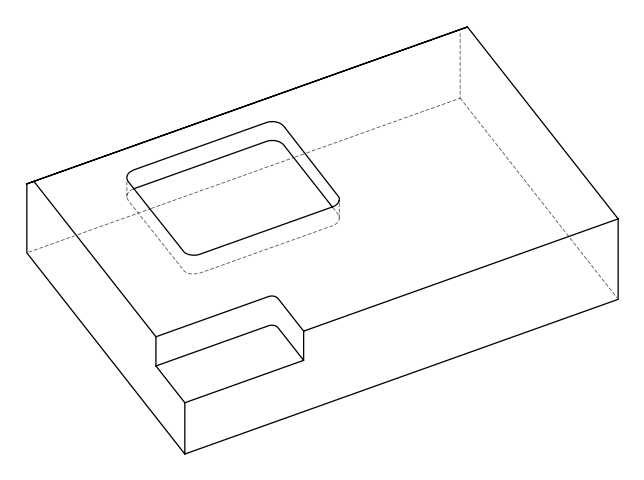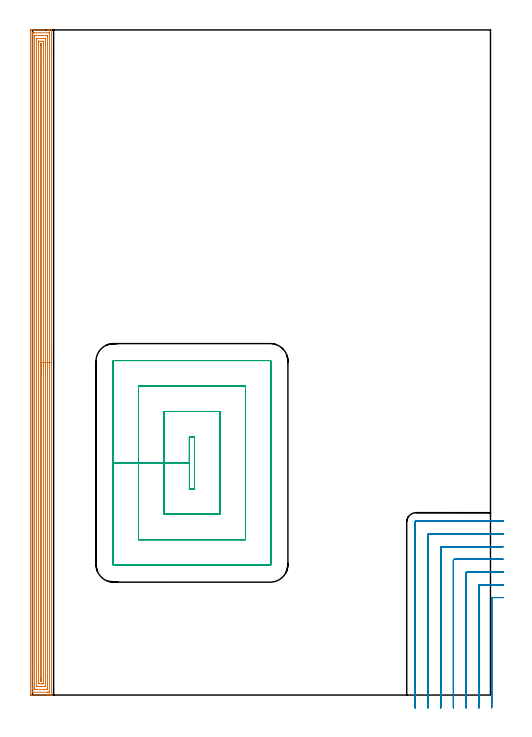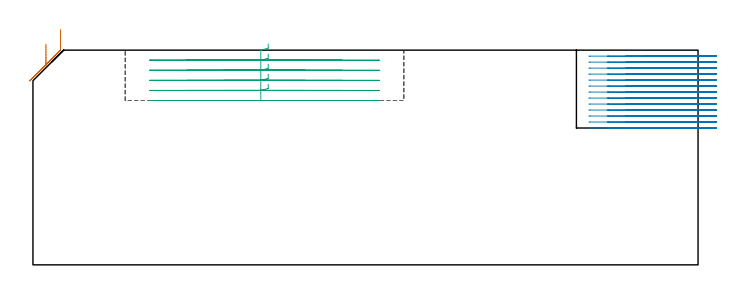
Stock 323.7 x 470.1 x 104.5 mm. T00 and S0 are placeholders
(PLAN: 3 operations, 2 tool changes, 63.9 min)
(1 AREA_MILL | FG_CHAMFER_SURFACE | UGT0205_001 | 22.78 min | 52160 mm3)
(2 MILL_CORNER_NOTCH_RECTANGULAR | CORNER_NOTCH_RECTANGULAR | NXT0201_011 | Follow Part, ap 3, ae 75% | 28.11 min | 288900 mm3)
(3 MILL_RECTANGULAR_POCKET | POCKET_RECTANGULAR_STRAIGHT | UGT0201_106 | Follow Part, ap 6, ae 75% | 13.04 min | 556913 mm3)
(TOOL UGT0205_001 | Chamfer Mill 20 x 3 x 45 deg. | D20 FL50 Z2)
(TOOL NXT0201_011 | ENDMILL 12mm [2P460-1200-NA 1630] | D12 FL38 Z6)
(TOOL UGT0201_106 | End Mill 24 mm | D24 FL25 Z2)
(OP 1 AREA_MILL)
G17 G21 G94 G90
T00 M6
G54
G17 G0 G90 X13.4 Y245.05 S1061 M3
G43 Z114.5 H0
G94 G1 Y245.012 Z113.628 F250.
Y244.898 Z112.763
Y244.709 Z111.912
Y244.447 Z111.08
Y244.113 Z110.274
Y243.71 Z109.5
Y243.242 Z108.764
Y242.71 Z108.072
Y242.121 Z107.429
Y241.478 Z106.839
Y240.786 Z106.308
Y240.05 Z105.84
Y239.276 Z105.437
Y238.47 Z105.103
Y237.638 Z104.841
Y236.787 Z104.652
Y235.922 Z104.538
Y235.05 Z104.5
Y0.168
X13.394 Y0.01 Z104.493
X13.086 Y0. Z104.185
X12.764 Z103.863
X12.103 Z103.198
X10.894 Z101.991
X10.345 Z101.439
X-0.808 Z90.289
X-1.082 Y0.001 Z90.015
X-1.292 Y0.004 Z89.805
X-1.492 Y0.01 Z89.605
X-1.496 Y0.194 Z89.602
X-1.499 Y0.614 Z89.601
Y469.486
X-1.496 Y469.906 Z89.602
X-1.492 Y470.09 Z89.606
X-1.082 Y470.095 Z90.015
X-0.478 Y470.1 Z90.62
X10.345 Z101.439
X10.894 Z101.991
X11.224 Z102.32
X11.773 Z102.869
X12.103 Z103.198
X13.087 Z104.186
X13.394 Y470.09 Z104.493
X13.4 Y469.932 Z104.5
Y235.05
X11.986 Z103.086
X11.985 Y2.521 Z103.085
X11.984 Y2.401 Z103.084
X11.979 Y2.023 Z103.079
X11.611 Y2.007 Z102.711
X11.224 Y2.003 Z102.324
X10.739 Y2. Z101.839
X10.345 Z101.445
X0.191 Z91.291
X-0.004 Y2.002 Z91.096
X-0.035 Y2.004 Z91.065
X-0.066 Y2.01 Z91.034
X-0.079 Y2.017 Z91.021
X-0.08 Y2.041 Z91.02
X-0.085 Y2.28 Z91.015
X-0.086 Y17.659 Z91.014
X-0.085 Y467.579 Z91.015
X-0.084 Y467.7 Z91.016
X-0.079 Y468.077 Z91.021
X0.289 Y468.093 Z91.389
X0.676 Y468.097 Z91.776
X1.161 Y468.1 Z92.261
X1.555 Z92.655
X11.709 Z102.809
X11.904 Y468.098 Z103.004
X11.935 Y468.096 Z103.035
X11.966 Y468.09 Z103.066
X11.979 Y468.083 Z103.079
X11.98 Y468.059 Z103.08
X11.985 Y467.82 Z103.085
X11.986 Y452.434 Z103.086
Y235.05
X10.571 Z101.671
Y4.85
X10.569 Y4.187 Z101.669
X10.567 Y4.072 Z101.667
X10.565 Y4.022 Z101.665
X10.521 Y4.008 Z101.621
X10.345 Y4.004 Z101.445
X9.65 Y4. Z100.75
X9.466 Z100.566
X1.738 Z92.838
X1.555 Y4.004 Z92.655
X1.372 Y4.01 Z92.472
X1.335 Y4.017 Z92.435
X1.332 Y4.049 Z92.432
X1.33 Y4.11 Z92.43
X1.329 Y4.187 Z92.429
X1.328 Y4.417 Z92.428
X1.329 Y465.25 Z92.429
X1.331 Y465.913 Z92.431
X1.333 Y466.028 Z92.433
X1.335 Y466.078 Z92.435
X1.379 Y466.092 Z92.479
X1.555 Y466.096 Z92.655
X2.25 Y466.1 Z93.35
X2.434 Z93.534
X10.162 Y466.099 Z101.262
X10.345 Y466.096 Z101.445
X10.528 Y466.09 Z101.628
X10.565 Y466.083 Z101.665
X10.568 Y466.051 Z101.668
X10.57 Y465.99 Z101.67
X10.571 Y465.913 Z101.671
X10.572 Y465.683 Z101.672
X10.571 Y235.05 Z101.671
X9.157 Z100.257
Y6.287
X9.155 Y6.094 Z100.255
X9.153 Y6.024 Z100.253
X9.15 Y6.012 Z100.25
X9.145 Y6.008 Z100.245
X9.12 Y6.004 Z100.22
X9.013 Y6.001 Z100.113
X8.587 Y6. Z99.687
X5.937 Z97.037
X3.286 Z94.386
X2.886 Y6.006 Z93.986
X2.787 Y6.01 Z93.887
X2.749 Y6.016 Z93.849
X2.747 Y6.048 Z93.847
X2.745 Y6.134 Z93.845
X2.743 Y6.552 Z93.843
Y6.866
Y463.813
X2.744 Y464.006 Z93.844
X2.747 Y464.076 Z93.847
X2.75 Y464.088 Z93.85
X2.755 Y464.092 Z93.855
X2.78 Y464.096 Z93.88
X2.887 Y464.099 Z93.987
X3.313 Y464.1 Z94.413
X5.963 Z97.063
X8.614 Z99.714
X9.014 Y464.094 Z100.114
X9.113 Y464.09 Z100.213
X9.151 Y464.084 Z100.251
X9.153 Y464.052 Z100.253
X9.155 Y463.966 Z100.255
X9.157 Y463.548 Z100.257
Y463.234
Y235.05
X7.743 Z98.843
Y9.545
X7.742 Y8.652 Z98.842
X7.741 Y8.618 Z98.841
X7.708 Y8.01 Z98.808
X7.468 Y8.003 Z98.568
X6.829 Y8. Z97.929
X6.592 Z97.692
X4.833 Y8.001 Z95.933
X4.192 Y8.01 Z95.292
X4.159 Y8.652 Z95.259
X4.158 Y8.687 Z95.258
X4.157 Y20.116 Z95.257
Y460.555
X4.158 Y461.448 Z95.258
X4.159 Y461.482 Z95.259
X4.192 Y462.09 Z95.292
X4.432 Y462.097 Z95.532
X5.071 Y462.1 Z96.171
X5.308 Z96.408
X7.067 Y462.099 Z98.167
X7.708 Y462.09 Z98.808
X7.741 Y461.448 Z98.841
X7.742 Y461.413 Z98.842
X7.743 Y449.984 Z98.843
Y235.05
X6.329 Z97.429
Y10.947
X6.327 Y10.438 Z97.427
X6.323 Y10.059 Z97.423
X6.321 Y10.01 Z97.421
X6.273 Y10.006 Z97.373
X6.166 Y10.002 Z97.266
X5.95 Y10. Z97.05
X5.806 Y10.001 Z96.906
X5.691 Y10.003 Z96.791
X5.615 Y10.007 Z96.715
X5.578 Y10.012 Z96.678
X5.577 Y10.054 Z96.677
X5.573 Y10.438 Z96.673
X5.571 Y10.823 Z96.671
Y11.331
Y459.153
X5.573 Y459.662 Z96.673
X5.576 Y460.041 Z96.676
X5.579 Y460.09 Z96.679
X5.627 Y460.094 Z96.727
X5.734 Y460.098 Z96.834
X5.95 Y460.1 Z97.05
X6.094 Y460.099 Z97.194
X6.209 Y460.097 Z97.309
X6.285 Y460.093 Z97.385
X6.322 Y460.088 Z97.422
X6.323 Y460.046 Z97.423
X6.327 Y459.662 Z97.427
X6.329 Y459.277 Z97.429
Y458.769
Y235.05
Y234.178 Z97.467
Y233.314 Z97.581
Y232.462 Z97.77
Y231.63 Z98.032
Y230.824 Z98.366
Y230.05 Z98.769
Y229.314 Z99.237
Y228.622 Z99.768
Y227.979 Z100.358
Y227.39 Z101.001
Y226.859 Z101.693
Y226.39 Z102.429
Y225.987 Z103.203
Y225.653 Z104.009
Y225.391 Z104.841
Y225.202 Z105.692
Y225.088 Z106.557
Y225.05 Z107.429
G0 Z114.5
M5
M2
(OP 2 MILL_CORNER_NOTCH_RECTANGULAR)
G17 G21 G94 G90
T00 M6
G54
G17 G0 G90 X332.7 Y68.9 S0 M3
G43 Z114.5 H1
Z101.585
G94 G1 X329.7 F250.
X325.095 F500.
G3 X324.5 Y68.305 R0.6
G1 Y-5.946
Y-8.946 F250.
G0 Z114.5
X332.7 Y77.9
Z101.585
G1 X329.7
X316.095 F500.
G3 X315.5 Y77.305 R0.6
G1 Y-6.
Y-9. F250.
G0 Z114.5
X332.7 Y86.9
Z101.585
G1 X329.7
X307.095 F500.
G3 X306.5 Y86.305 R0.6
G1 Y-6.
Y-9. F250.
G0 Z114.5
X332.7 Y95.9
Z101.585
G1 X329.7
X298.095 F500.
G3 X297.5 Y95.305 R0.6
G1 Y-6.
Y-9. F250.
G0 Z114.5
X332.7 Y104.9
Z101.585
G1 X329.7
X289.096 F500.
G3 X288.5 Y104.304 R0.6
G1 Y-6.
Y-9. F250.
G0 Z114.5
X332.7 Y113.9
Z101.585
G1 X329.7
X280.096 F500.
G3 X279.5 Y113.304 R0.6
G1 Y-6.
Y-9. F250.
G0 Z114.5
X332.7 Y122.9
Z101.585
G1 X329.7
X271.096 F500.
G3 X270.5 Y122.304 R0.6
G1 Y-6.
Y-9. F250.
G0 Z114.5
X332.7 Y68.9
Z98.669
G1 X329.7
X325.095 F500.
G3 X324.5 Y68.305 R0.6
G1 Y-5.946
Y-8.946 F250.
G0 Z114.5
X332.7 Y77.9
Z98.669
G1 X329.7
X316.095 F500.
G3 X315.5 Y77.305 R0.6
G1 Y-6.
Y-9. F250.
G0 Z114.5
X332.7 Y86.9
Z98.669
G1 X329.7
X307.095 F500.
G3 X306.5 Y86.305 R0.6
G1 Y-6.
Y-9. F250.
G0 Z114.5
X332.7 Y95.9
Z98.669
G1 X329.7
X298.095 F500.
G3 X297.5 Y95.305 R0.6
G1 Y-6.
Y-9. F250.
G0 Z114.5
X332.7 Y104.9
Z98.669
G1 X329.7
X289.096 F500.
G3 X288.5 Y104.304 R0.6
G1 Y-6.
Y-9. F250.
G0 Z114.5
X332.7 Y113.9
Z98.669
G1 X329.7
X280.096 F500.
G3 X279.5 Y113.304 R0.6
G1 Y-6.
Y-9. F250.
G0 Z114.5
X332.7 Y122.9
Z98.669
G1 X329.7
X271.096 F500.
G3 X270.5 Y122.304 R0.6
G1 Y-6.
Y-9. F250.
G0 Z114.5
X332.7 Y68.9
Z95.754
G1 X329.7
X325.095 F500.
G3 X324.5 Y68.305 R0.6
G1 Y-5.946
Y-8.946 F250.
G0 Z114.5
X332.7 Y77.9
Z95.754
G1 X329.7
X316.095 F500.
G3 X315.5 Y77.305 R0.6
G1 Y-6.
Y-9. F250.
G0 Z114.5
X332.7 Y86.9
Z95.754
G1 X329.7
X307.095 F500.
G3 X306.5 Y86.305 R0.6
G1 Y-6.
Y-9. F250.
G0 Z114.5
X332.7 Y95.9
Z95.754
G1 X329.7
X298.095 F500.
G3 X297.5 Y95.305 R0.6
G1 Y-6.
Y-9. F250.
G0 Z114.5
X332.7 Y104.9
Z95.754
G1 X329.7
X289.096 F500.
G3 X288.5 Y104.304 R0.6
G1 Y-6.
Y-9. F250.
G0 Z114.5
X332.7 Y113.9
Z95.754
G1 X329.7
X280.096 F500.
G3 X279.5 Y113.304 R0.6
G1 Y-6.
Y-9. F250.
G0 Z114.5
X332.7 Y122.9
Z95.754
G1 X329.7
X271.096 F500.
G3 X270.5 Y122.304 R0.6
G1 Y-6.
Y-9. F250.
G0 Z114.5
X332.7 Y68.9
Z92.838
G1 X329.7
X325.095 F500.
G3 X324.5 Y68.305 R0.6
G1 Y-5.946
Y-8.946 F250.
G0 Z114.5
X332.7 Y77.9
Z92.838
G1 X329.7
X316.095 F500.
G3 X315.5 Y77.305 R0.6
G1 Y-6.
Y-9. F250.
G0 Z114.5
X332.7 Y86.9
Z92.838
G1 X329.7
X307.095 F500.
G3 X306.5 Y86.305 R0.6
G1 Y-6.
Y-9. F250.
G0 Z114.5
X332.7 Y95.9
Z92.838
G1 X329.7
X298.095 F500.
G3 X297.5 Y95.305 R0.6
G1 Y-6.
Y-9. F250.
G0 Z114.5
X332.7 Y104.9
Z92.838
G1 X329.7
X289.096 F500.
G3 X288.5 Y104.304 R0.6
G1 Y-6.
Y-9. F250.
G0 Z114.5
X332.7 Y113.9
Z92.838
G1 X329.7
X280.096 F500.
G3 X279.5 Y113.304 R0.6
G1 Y-6.
Y-9. F250.
G0 Z114.5
X332.7 Y122.9
Z92.838
G1 X329.7
X271.096 F500.
G3 X270.5 Y122.304 R0.6
G1 Y-6.
Y-9. F250.
G0 Z114.5
X332.7 Y68.9
Z89.923
G1 X329.7
X325.095 F500.
G3 X324.5 Y68.305 R0.6
G1 Y-5.946
Y-8.946 F250.
G0 Z114.5
X332.7 Y77.9
Z89.923
G1 X329.7
X316.095 F500.
G3 X315.5 Y77.305 R0.6
G1 Y-6.
Y-9. F250.
G0 Z114.5
X332.7 Y86.9
Z89.923
G1 X329.7
X307.095 F500.
G3 X306.5 Y86.305 R0.6
G1 Y-6.
Y-9. F250.
G0 Z114.5
X332.7 Y95.9
Z89.923
G1 X329.7
X298.095 F500.
G3 X297.5 Y95.305 R0.6
G1 Y-6.
Y-9. F250.
G0 Z114.5
X332.7 Y104.9
Z89.923
G1 X329.7
X289.096 F500.
G3 X288.5 Y104.304 R0.6
G1 Y-6.
Y-9. F250.
G0 Z114.5
X332.7 Y113.9
Z89.923
G1 X329.7
X280.096 F500.
G3 X279.5 Y113.304 R0.6
G1 Y-6.
Y-9. F250.
G0 Z114.5
X332.7 Y122.9
Z89.923
G1 X329.7
X271.096 F500.
G3 X270.5 Y122.304 R0.6
G1 Y-6.
Y-9. F250.
G0 Z114.5
X332.7 Y68.9
Z87.008
G1 X329.7
X325.095 F500.
G3 X324.5 Y68.305 R0.6
G1 Y-5.946
Y-8.946 F250.
G0 Z114.5
X332.7 Y77.9
Z87.008
G1 X329.7
X316.095 F500.
G3 X315.5 Y77.305 R0.6
G1 Y-6.
Y-9. F250.
G0 Z114.5
X332.7 Y86.9
Z87.008
G1 X329.7
X307.095 F500.
G3 X306.5 Y86.305 R0.6
G1 Y-6.
Y-9. F250.
G0 Z114.5
X332.7 Y95.9
Z87.008
G1 X329.7
X298.095 F500.
G3 X297.5 Y95.305 R0.6
G1 Y-6.
Y-9. F250.
G0 Z114.5
X332.7 Y104.9
Z87.008
G1 X329.7
X289.096 F500.
G3 X288.5 Y104.304 R0.6
G1 Y-6.
Y-9. F250.
G0 Z114.5
X332.7 Y113.9
Z87.008
G1 X329.7
X280.096 F500.
G3 X279.5 Y113.304 R0.6
G1 Y-6.
Y-9. F250.
G0 Z114.5
X332.7 Y122.9
Z87.008
G1 X329.7
X271.096 F500.
G3 X270.5 Y122.304 R0.6
G1 Y-6.
Y-9. F250.
G0 Z114.5
X332.7 Y68.9
Z84.092
G1 X329.7
X325.095 F500.
G3 X324.5 Y68.305 R0.6
G1 Y-5.946
Y-8.946 F250.
G0 Z114.5
X332.7 Y77.9
Z84.092
G1 X329.7
X316.095 F500.
G3 X315.5 Y77.305 R0.6
G1 Y-6.
Y-9. F250.
G0 Z114.5
X332.7 Y86.9
Z84.092
G1 X329.7
X307.095 F500.
G3 X306.5 Y86.305 R0.6
G1 Y-6.
Y-9. F250.
G0 Z114.5
X332.7 Y95.9
Z84.092
G1 X329.7
X298.095 F500.
G3 X297.5 Y95.305 R0.6
G1 Y-6.
Y-9. F250.
G0 Z114.5
X332.7 Y104.9
Z84.092
G1 X329.7
X289.096 F500.
G3 X288.5 Y104.304 R0.6
G1 Y-6.
Y-9. F250.
G0 Z114.5
X332.7 Y113.9
Z84.092
G1 X329.7
X280.096 F500.
G3 X279.5 Y113.304 R0.6
G1 Y-6.
Y-9. F250.
G0 Z114.5
X332.7 Y122.9
Z84.092
G1 X329.7
X271.096 F500.
G3 X270.5 Y122.304 R0.6
G1 Y-6.
Y-9. F250.
G0 Z114.5
X332.7 Y68.9
Z81.177
G1 X329.7
X325.095 F500.
G3 X324.5 Y68.305 R0.6
G1 Y-5.946
Y-8.946 F250.
G0 Z114.5
X332.7 Y77.9
Z81.177
G1 X329.7
X316.095 F500.
G3 X315.5 Y77.305 R0.6
G1 Y-6.
Y-9. F250.
G0 Z114.5
X332.7 Y86.9
Z81.177
G1 X329.7
X307.095 F500.
G3 X306.5 Y86.305 R0.6
G1 Y-6.
Y-9. F250.
G0 Z114.5
X332.7 Y95.9
Z81.177
G1 X329.7
X298.095 F500.
G3 X297.5 Y95.305 R0.6
G1 Y-6.
Y-9. F250.
G0 Z114.5
X332.7 Y104.9
Z81.177
G1 X329.7
X289.096 F500.
G3 X288.5 Y104.304 R0.6
G1 Y-6.
Y-9. F250.
G0 Z114.5
X332.7 Y113.9
Z81.177
G1 X329.7
X280.096 F500.
G3 X279.5 Y113.304 R0.6
G1 Y-6.
Y-9. F250.
G0 Z114.5
X332.7 Y122.9
Z81.177
G1 X329.7
X271.096 F500.
G3 X270.5 Y122.304 R0.6
G1 Y-6.
Y-9. F250.
G0 Z114.5
X332.7 Y68.9
Z78.262
G1 X329.7
X325.095 F500.
G3 X324.5 Y68.305 R0.6
G1 Y-5.946
Y-8.946 F250.
G0 Z114.5
X332.7 Y77.9
Z78.262
G1 X329.7
X316.095 F500.
G3 X315.5 Y77.305 R0.6
G1 Y-6.
Y-9. F250.
G0 Z114.5
X332.7 Y86.9
Z78.262
G1 X329.7
X307.095 F500.
G3 X306.5 Y86.305 R0.6
G1 Y-6.
Y-9. F250.
G0 Z114.5
X332.7 Y95.9
Z78.262
G1 X329.7
X298.095 F500.
G3 X297.5 Y95.305 R0.6
G1 Y-6.
Y-9. F250.
G0 Z114.5
X332.7 Y104.9
Z78.262
G1 X329.7
X289.096 F500.
G3 X288.5 Y104.304 R0.6
G1 Y-6.
Y-9. F250.
G0 Z114.5
X332.7 Y113.9
Z78.262
G1 X329.7
X280.096 F500.
G3 X279.5 Y113.304 R0.6
G1 Y-6.
Y-9. F250.
G0 Z114.5
X332.7 Y122.9
Z78.262
G1 X329.7
X271.096 F500.
G3 X270.5 Y122.304 R0.6
G1 Y-6.
Y-9. F250.
G0 Z114.5
X332.7 Y68.9
Z75.346
G1 X329.7
X325.095 F500.
G3 X324.5 Y68.305 R0.6
G1 Y-5.946
Y-8.946 F250.
G0 Z114.5
X332.7 Y77.9
Z75.346
G1 X329.7
X316.095 F500.
G3 X315.5 Y77.305 R0.6
G1 Y-6.
Y-9. F250.
G0 Z114.5
X332.7 Y86.9
Z75.346
G1 X329.7
X307.095 F500.
G3 X306.5 Y86.305 R0.6
G1 Y-6.
Y-9. F250.
G0 Z114.5
X332.7 Y95.9
Z75.346
G1 X329.7
X298.095 F500.
G3 X297.5 Y95.305 R0.6
G1 Y-6.
Y-9. F250.
G0 Z114.5
X332.7 Y104.9
Z75.346
G1 X329.7
X289.096 F500.
G3 X288.5 Y104.304 R0.6
G1 Y-6.
Y-9. F250.
G0 Z114.5
X332.7 Y113.9
Z75.346
G1 X329.7
X280.096 F500.
G3 X279.5 Y113.304 R0.6
G1 Y-6.
Y-9. F250.
G0 Z114.5
X332.7 Y122.9
Z75.346
G1 X329.7
X271.096 F500.
G3 X270.5 Y122.304 R0.6
G1 Y-6.
Y-9. F250.
G0 Z114.5
X332.7 Y68.9
Z72.431
G1 X329.7
X325.095 F500.
G3 X324.5 Y68.305 R0.6
G1 Y-5.946
Y-8.946 F250.
G0 Z114.5
X332.7 Y77.9
Z72.431
G1 X329.7
X316.095 F500.
G3 X315.5 Y77.305 R0.6
G1 Y-6.
Y-9. F250.
G0 Z114.5
X332.7 Y86.9
Z72.431
G1 X329.7
X307.095 F500.
G3 X306.5 Y86.305 R0.6
G1 Y-6.
Y-9. F250.
G0 Z114.5
X332.7 Y95.9
Z72.431
G1 X329.7
X298.095 F500.
G3 X297.5 Y95.305 R0.6
G1 Y-6.
Y-9. F250.
G0 Z114.5
X332.7 Y104.9
Z72.431
G1 X329.7
X289.096 F500.
G3 X288.5 Y104.304 R0.6
G1 Y-6.
Y-9. F250.
G0 Z114.5
X332.7 Y113.9
Z72.431
G1 X329.7
X280.096 F500.
G3 X279.5 Y113.304 R0.6
G1 Y-6.
Y-9. F250.
G0 Z114.5
X332.7 Y122.9
Z72.431
G1 X329.7
X271.096 F500.
G3 X270.5 Y122.304 R0.6
G1 Y-6.
Y-9. F250.
G0 Z114.5
X332.7 Y68.9
Z69.515
G1 X329.7
X325.095 F500.
G3 X324.5 Y68.305 R0.6
G1 Y-5.946
Y-8.946 F250.
G0 Z114.5
X332.7 Y77.9
Z69.515
G1 X329.7
X316.095 F500.
G3 X315.5 Y77.305 R0.6
G1 Y-6.
Y-9. F250.
G0 Z114.5
X332.7 Y86.9
Z69.515
G1 X329.7
X307.095 F500.
G3 X306.5 Y86.305 R0.6
G1 Y-6.
Y-9. F250.
G0 Z114.5
X332.7 Y95.9
Z69.515
G1 X329.7
X298.095 F500.
G3 X297.5 Y95.305 R0.6
G1 Y-6.
Y-9. F250.
G0 Z114.5
X332.7 Y104.9
Z69.515
G1 X329.7
X289.096 F500.
G3 X288.5 Y104.304 R0.6
G1 Y-6.
Y-9. F250.
G0 Z114.5
X332.7 Y113.9
Z69.515
G1 X329.7
X280.096 F500.
G3 X279.5 Y113.304 R0.6
G1 Y-6.
Y-9. F250.
G0 Z114.5
X332.7 Y122.9
Z69.515
G1 X329.7
X271.096 F500.
G3 X270.5 Y122.304 R0.6
G1 Y-6.
Y-9. F250.
G0 Z114.5
X332.7 Y68.9
Z66.6
G1 X329.7
X325.095 F500.
G3 X324.5 Y68.305 R0.6
G1 Y-5.946
Y-8.946 F250.
G0 Z114.5
X332.7 Y77.9
Z66.6
G1 X329.7
X316.095 F500.
G3 X315.5 Y77.305 R0.6
G1 Y-6.
Y-9. F250.
G0 Z114.5
X332.7 Y86.9
Z66.6
G1 X329.7
X307.095 F500.
G3 X306.5 Y86.305 R0.6
G1 Y-6.
Y-9. F250.
G0 Z114.5
X332.7 Y95.9
Z66.6
G1 X329.7
X298.095 F500.
G3 X297.5 Y95.305 R0.6
G1 Y-6.
Y-9. F250.
G0 Z114.5
X332.7 Y104.9
Z66.6
G1 X329.7
X289.096 F500.
G3 X288.5 Y104.304 R0.6
G1 Y-6.
Y-9. F250.
G0 Z114.5
X332.7 Y113.9
Z66.6
G1 X329.7
X280.096 F500.
G3 X279.5 Y113.304 R0.6
G1 Y-6.
Y-9. F250.
G0 Z114.5
X332.7 Y122.9
Z66.6
G1 X329.7
X271.096 F500.
G3 X270.5 Y122.304 R0.6
G1 Y-6.
Y-9. F250.
G0 Z114.5
M5
M2
(OP 3 MILL_RECTANGULAR_POCKET)
G17 G21 G94 G90
T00 M6
G54
G17 G0 G90 X114.5 Y174.817 S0 M3
G43 Z114.5 H0
Z107.5
G94 G1 Y182.4 Z105.468 F250.
X110.9 Z104.503
Y164.1 Z99.6
Y145.8 F500.
X114.5
Y182.4
X110.9
Y164.1
X92.9
Y127.8
X132.5
Y200.4
X92.9
Y164.1
X74.9
Y109.8
X150.5
Y218.4
X74.9
Y164.1
X56.9
Y92.3
G3 X57.4 Y91.8 R0.5
G1 X168.
G3 X168.5 Y92.3 R0.5
G1 Y235.9
G3 X168. Y236.4 R0.5
G1 X57.4
G3 X56.9 Y235.9 R0.5
G1 Y164.1
Y163.1
G0 X114.5 Y174.817 Z102.6
G1 Y182.4 Z100.568 F250.
X110.9 Z99.603
Y164.1 Z94.7
Y145.8 F500.
X114.5
Y182.4
X110.9
Y164.1
X92.9
Y127.8
X132.5
Y200.4
X92.9
Y164.1
X74.9
Y109.8
X150.5
Y218.4
X74.9
Y164.1
X56.9
Y92.3
G3 X57.4 Y91.8 R0.5
G1 X168.
G3 X168.5 Y92.3 R0.5
G1 Y235.9
G3 X168. Y236.4 R0.5
G1 X57.4
G3 X56.9 Y235.9 R0.5
G1 Y164.1
Y163.1
G0 X114.5 Y174.817 Z97.7
G1 Y182.4 Z95.668 F250.
X110.9 Z94.703
Y164.1 Z89.8
Y145.8 F500.
X114.5
Y182.4
X110.9
Y164.1
X92.9
Y127.8
X132.5
Y200.4
X92.9
Y164.1
X74.9
Y109.8
X150.5
Y218.4
X74.9
Y164.1
X56.9
Y92.3
G3 X57.4 Y91.8 R0.5
G1 X168.
G3 X168.5 Y92.3 R0.5
G1 Y235.9
G3 X168. Y236.4 R0.5
G1 X57.4
G3 X56.9 Y235.9 R0.5
G1 Y164.1
Y163.1
G0 X114.5 Y174.817 Z92.8
G1 Y182.4 Z90.768 F250.
X110.9 Z89.803
Y164.1 Z84.9
Y145.8 F500.
X114.5
Y182.4
X110.9
Y164.1
X92.9
Y127.8
X132.5
Y200.4
X92.9
Y164.1
X74.9
Y109.8
X150.5
Y218.4
X74.9
Y164.1
X56.9
Y92.3
G3 X57.4 Y91.8 R0.5
G1 X168.
G3 X168.5 Y92.3 R0.5
G1 Y235.9
G3 X168. Y236.4 R0.5
G1 X57.4
G3 X56.9 Y235.9 R0.5
G1 Y164.1
Y163.1
G0 X114.5 Y174.817 Z87.9
G1 Y182.4 Z85.868 F250.
X110.9 Z84.903
Y164.1 Z80.
Y145.8 F500.
X114.5
Y182.4
X110.9
Y164.1
X92.9
Y127.8
X132.5
Y200.4
X92.9
Y164.1
X74.9
Y109.8
X150.5
Y218.4
X74.9
Y164.1
X56.9
Y92.3
G3 X57.4 Y91.8 R0.5
G1 X168.
G3 X168.5 Y92.3 R0.5
G1 Y235.9
G3 X168. Y236.4 R0.5
G1 X57.4
G3 X56.9 Y235.9 R0.5
G1 Y164.1
Y163.1
G0 Z114.5
M5
M2
